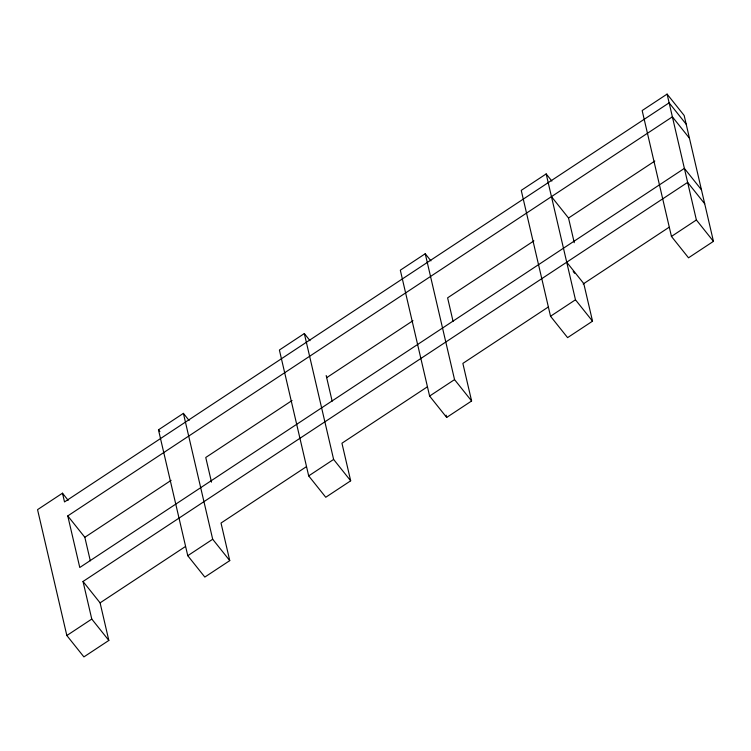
<?xml version="1.0" encoding="UTF-8"?>
<svg xmlns="http://www.w3.org/2000/svg" width="751" height="751" viewBox="0 0 751 751"><rect width="100%" height="100%" fill="white"/><g stroke="black" fill="none" stroke-linecap="round" stroke-linejoin="round"><path stroke-width="1.13" d="M68.172 500.316L62.483 493.191L37.55 509.647L66.839 635.524L83.905 656.9L108.839 640.443L100.09 602.856L83.023 581.481L566.094 262.615M306.342 466.718L221.019 523.034L229.759 560.622L204.826 577.078L187.769 555.702L158.47 429.825L183.404 413.369L189.092 420.494M310.013 340.682L304.324 333.557L279.391 350.013L308.689 475.89L325.756 497.265L350.679 480.809L341.94 443.221L427.263 386.896M430.933 260.86L425.244 253.735L400.321 270.191L429.61 396.068L446.676 417.443L471.609 400.987L462.86 363.4L548.183 307.084M551.863 181.047L546.174 173.922L521.241 190.379L550.53 316.255L567.596 337.631L592.53 321.175L583.78 283.587L566.714 262.202L687.634 182.39L704.701 203.765M667.095 94.1L642.161 110.557L671.45 236.434L688.517 257.809L713.45 241.353L684.161 115.476L667.095 94.1L696.384 219.977L713.45 241.353M562.837 248.628L79.775 567.493L67.768 515.918L672.38 116.827L689.446 138.203M90.317 560.837L84.835 537.294L171.134 480.33M292.055 400.518L205.755 457.481L211.5 482.142M326.685 377.659L412.975 320.696M533.895 240.883L447.605 297.837L453.078 321.381M574.262 242.686L568.526 218.025L654.816 161.061M563.457 248.215L684.386 168.402L701.453 189.778M100.09 602.856L185.413 546.531M583.161 283.991L669.103 227.262M66.839 635.524L91.772 619.068L83.023 581.481M187.769 555.702L212.693 539.246L183.404 413.369M308.689 475.89L333.622 459.434L304.324 333.557M429.61 396.068L454.543 379.612L425.244 253.735M550.53 316.255L575.463 299.79L546.174 173.922M671.45 236.434L696.384 219.977M686.189 124.215L669.122 102.84L64.52 501.931L62.483 493.191M551.459 196.649L568.526 218.025M573.201 271.524L574.628 273.308M575.463 299.79L592.53 321.175M454.543 379.612L471.609 400.987M333.622 459.434L350.679 480.809M158.47 429.825L159.897 431.609M212.693 539.246L229.759 560.622M67.768 515.918L84.835 537.294M91.772 619.068L108.839 640.443M446.141 415.172L446.676 417.443M326.178 375.509L332.158 401.203"/></g></svg>
